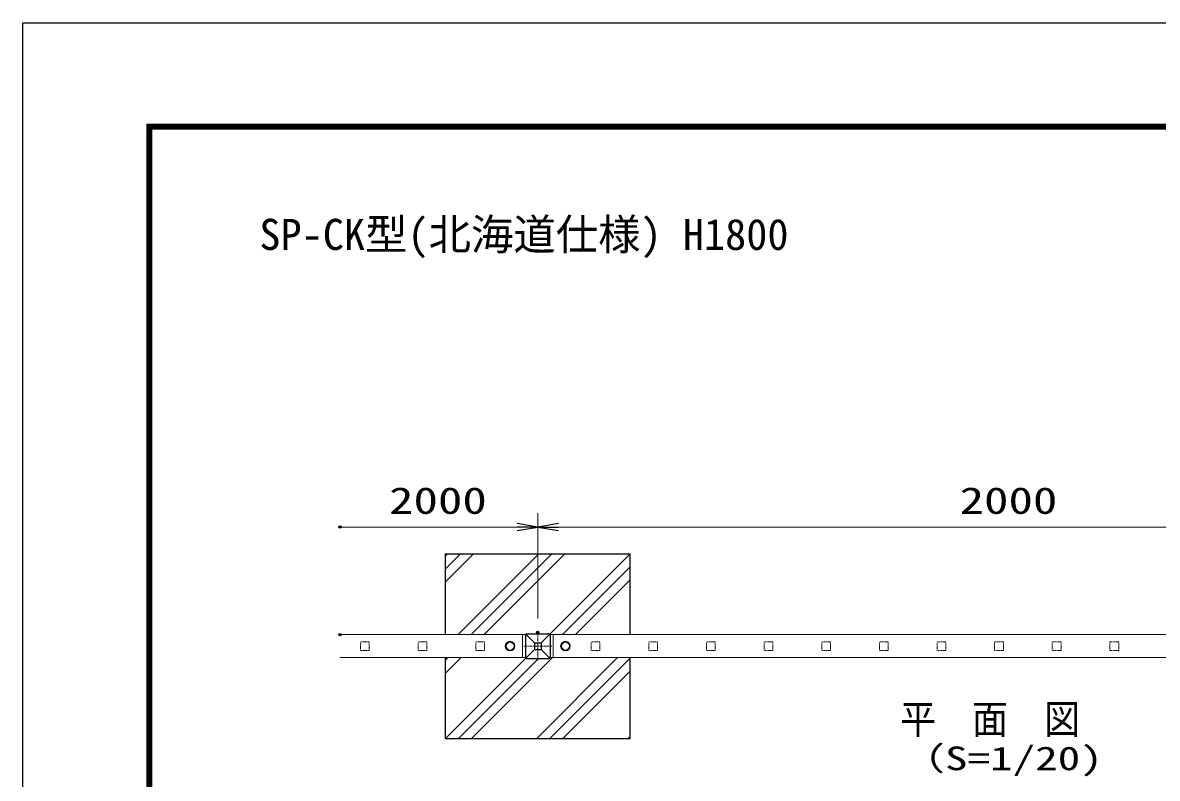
# Model space of a CAD drawing. Units: millimetres, scale not verified. Extents: x -4200 to 4200, y -2970 to 2970.
# Drawn here: x -4200 to -1740, y 1331 to 2970 of the extents above; entities that cross this region are included whole.
import ezdxf
from ezdxf.enums import TextEntityAlignment as Align

# ---------------------------------------------------------------- set-up
doc = ezdxf.new("R2010")
doc.units = ezdxf.units.MM
doc.header["$LTSCALE"] = 10
doc.header["$PDMODE"] = 32
doc.header["$PDSIZE"] = 5
doc.linetypes.add('USER1', pattern=[0.375, 0.25, -0.125])
doc.linetypes.add('USER2', pattern=[1.125, 0.75, -0.125, 0.125, -0.125])
for name, color, linetype, lineweight in [('0-0_D-TTL-TXT', 7, 'Continuous', 25), ('0-1_D-STR-TXT', 7, 'Continuous', 25), ('0-2_D-STR2', 7, 'Continuous', 13), ('0-3_D-STR3', 3, 'Continuous', 13), ('0-4_D-STR1', 1, 'Continuous', 25), ('0-5_D-BMK', 2, 'USER2', 13), ('0-6_D-STR-DIM', 7, 'Continuous', 13), ('0-7_0', 7, 'Continuous', 25), ('0-9_D-STR4', 7, 'Continuous', 25), ('0-C_D-TTL', 7, 'Continuous', 25)]:
    doc.layers.add(name, color=color, linetype=linetype, lineweight=lineweight)
doc.layers.add('0-8_Defpoints', color=8, linetype='Continuous')
doc.styles.add('ＭＳ ゴシック', font='')
doc.styles.get('ＭＳ ゴシック').set_extended_font_data('MS Gothic')

# ---------------------------------------------------------------- blocks, each defined once
blk = doc.blocks.new('DARROWS')
at = {"layer": '0-7_0'}
blk.add_line((0, 0), (-9.991, 0), dxfattribs=at)
blk.add_lwpolyline([(-10, -1.667), (0, 0), (-10, 1.667)], dxfattribs=at)

msp = doc.modelspace()

# ---------------------------------------------------------------- linework, layer by layer
at = {"layer": '0-2_D-STR2', "linetype": 'USER1'}
for p, q in [((-3448.72, 1627.42), (-3467.72, 1627.42)), ((-3467.72, 1608.42), (-3467.72, 1627.42)), ((-3448.72, 1608.42), (-3448.72, 1627.42)), ((-3323.72, 1627.42), (-3342.72, 1627.42)), ((-3342.72, 1608.42), (-3342.72, 1627.42)), ((-3323.72, 1608.42), (-3323.72, 1627.42)), ((-3198.72, 1627.42), (-3217.72, 1627.42)), ((-3217.72, 1608.42), (-3217.72, 1627.42)), ((-3198.72, 1608.42), (-3198.72, 1627.42)), ((-2948.72, 1627.42), (-2967.72, 1627.42)), ((-2967.72, 1608.42), (-2967.72, 1627.42)), ((-2948.72, 1608.42), (-2948.72, 1627.42)), ((-2823.72, 1627.42), (-2842.72, 1627.42)), ((-2842.72, 1608.42), (-2842.72, 1627.42)), ((-2823.72, 1608.42), (-2823.72, 1627.42)), ((-2698.72, 1627.42), (-2717.72, 1627.42)), ((-2717.72, 1608.42), (-2717.72, 1627.42)), ((-2698.72, 1608.42), (-2698.72, 1627.42)), ((-2573.72, 1627.42), (-2592.72, 1627.42)), ((-2592.72, 1608.42), (-2592.72, 1627.42)), ((-2573.72, 1608.42), (-2573.72, 1627.42)), ((-2448.72, 1627.42), (-2467.72, 1627.42)), ((-2467.72, 1608.42), (-2467.72, 1627.42)), ((-2448.72, 1608.42), (-2448.72, 1627.42)), ((-2323.72, 1627.42), (-2342.72, 1627.42)), ((-2342.72, 1608.42), (-2342.72, 1627.42)), ((-2323.72, 1608.42), (-2323.72, 1627.42)), ((-2198.72, 1627.42), (-2217.72, 1627.42)), ((-2217.72, 1608.42), (-2217.72, 1627.42)), ((-2198.72, 1608.42), (-2198.72, 1627.42)), ((-2073.72, 1627.42), (-2092.72, 1627.42)), ((-2092.72, 1608.42), (-2092.72, 1627.42)), ((-2073.72, 1608.42), (-2073.72, 1627.42)), ((-1948.72, 1627.42), (-1967.72, 1627.42)), ((-1967.72, 1608.42), (-1967.72, 1627.42)), ((-1948.72, 1608.42), (-1948.72, 1627.42)), ((-1823.72, 1627.42), (-1842.72, 1627.42)), ((-1842.72, 1608.42), (-1842.72, 1627.42)), ((-1823.72, 1608.42), (-1823.72, 1627.42)), ((-3448.72, 1608.42), (-3467.72, 1608.42)), ((-3323.72, 1608.42), (-3342.72, 1608.42)), ((-3198.72, 1608.42), (-3217.72, 1608.42)), ((-2948.72, 1608.42), (-2967.72, 1608.42)), ((-2823.72, 1608.42), (-2842.72, 1608.42)), ((-2698.72, 1608.42), (-2717.72, 1608.42)), ((-2573.72, 1608.42), (-2592.72, 1608.42)), ((-2448.72, 1608.42), (-2467.72, 1608.42)), ((-2323.72, 1608.42), (-2342.72, 1608.42)), ((-2198.72, 1608.42), (-2217.72, 1608.42)), ((-2073.72, 1608.42), (-2092.72, 1608.42)), ((-1948.72, 1608.42), (-1967.72, 1608.42)), ((-1823.72, 1608.42), (-1842.72, 1608.42))]:
    msp.add_line(p, q, dxfattribs=at)
at = {"layer": '0-2_D-STR2'}
msp.add_line((-3116.22, 1592.92), (-3512.12, 1592.92), dxfattribs=at)
for points in [[(-3116.22, 1592.92), (-3116.22, 1642.92), (-3512.12, 1642.92)], [(-1116.22, 1592.92), (-1116.22, 1642.92), (-3050.22, 1642.92)], [(-1116.22, 1592.92), (-3050.22, 1592.92), (-3050.22, 1642.92)]]:
    msp.add_lwpolyline(points, dxfattribs=at)
at = {"layer": '0-3_D-STR3'}
for p, q in [((-3143.22, 1627.72), (-3151.72, 1622.82)), ((-3143.22, 1627.72), (-3134.72, 1622.82)), ((-3116.22, 1642.92), (-3110.05, 1642.92)), ((-3050.22, 1642.92), (-3056.4, 1642.92)), ((-3023.22, 1627.72), (-3031.72, 1622.82)), ((-3023.22, 1627.72), (-3014.72, 1622.82)), ((-3151.72, 1622.82), (-3151.72, 1613.03)), ((-3143.22, 1608.12), (-3151.72, 1613.03)), ((-3143.22, 1608.12), (-3134.72, 1613.03)), ((-3134.72, 1622.82), (-3134.72, 1613.03)), ((-3031.72, 1622.82), (-3031.72, 1613.03)), ((-3023.22, 1608.12), (-3031.72, 1613.03)), ((-3023.22, 1608.12), (-3014.72, 1613.03)), ((-3014.72, 1622.82), (-3014.72, 1613.03)), ((-3116.22, 1592.92), (-3110.05, 1592.92)), ((-3050.22, 1592.92), (-3056.4, 1592.92))]:
    msp.add_line(p, q, dxfattribs=at)
for centre, radius in [((-3143.22, 1617.92), 10.5), ((-3143.22, 1617.92), 8.5), ((-3023.22, 1617.92), 10.5), ((-3023.22, 1617.92), 8.5)]:
    msp.add_circle(centre, radius, dxfattribs=at)
at = {"layer": '0-4_D-STR1'}
for p, q in [((-3110.22, 1641.92), (-3110.22, 1593.92)), ((-3109.35, 1644.04), (-3090.72, 1625.42)), ((-3107.22, 1644.92), (-3059.22, 1644.92)), ((-3090.72, 1625.42), (-3090.72, 1610.42)), ((-3090.72, 1625.42), (-3075.72, 1625.42)), ((-3075.72, 1625.42), (-3057.1, 1644.04)), ((-3075.72, 1625.42), (-3075.72, 1610.42)), ((-3056.22, 1641.92), (-3056.22, 1593.92)), ((-3109.35, 1591.8), (-3090.72, 1610.42)), ((-3090.72, 1610.42), (-3075.72, 1610.42)), ((-3057.1, 1591.8), (-3075.72, 1610.42)), ((-3107.22, 1590.92), (-3059.22, 1590.92))]:
    msp.add_line(p, q, dxfattribs=at)
for centre, start, end in [((-3107.22, 1641.92), 90, 180), ((-3059.22, 1641.92), 0, 90), ((-3107.22, 1593.92), 180, 270), ((-3059.22, 1593.92), 270, 0)]:
    msp.add_arc(centre, 3, start, end, dxfattribs=at)
at = {"layer": '0-5_D-BMK'}
for p, q in [((-3083.22, 1648.15), (-3083.22, 1587.7)), ((-3113.45, 1617.92), (-3053, 1617.92))]:
    msp.add_line(p, q, dxfattribs=at)
at = {"layer": '0-6_D-STR-DIM'}
for p, q in [((-3083.22, 1678.15), (-3083.22, 1906.1)), ((-3083.22, 1678.15), (-3083.22, 1906.1)), ((-3128.22, 1876.1), (-3512.12, 1876.1)), ((-3038.22, 1876.1), (-1128.22, 1876.1))]:
    msp.add_line(p, q, dxfattribs=at)
at = {"layer": '0-8_Defpoints'}
for p in [(-3512.12, 1876.1), (-3083.22, 1648.15), (-3512.12, 1642.92)]:
    msp.add_point(p, dxfattribs=at)
at = {"layer": '0-9_D-STR4'}
for p, q in [((-3283.22, 1817.92), (-2883.22, 1817.92)), ((-3283.22, 1642.92), (-3283.22, 1817.92)), ((-3283.22, 1813.9), (-3279.2, 1817.92)), ((-3283.22, 1785.62), (-3250.92, 1817.92)), ((-3283.22, 1757.33), (-3222.64, 1817.92)), ((-3256.21, 1642.92), (-3081.21, 1817.92)), ((-3227.93, 1642.92), (-3052.93, 1817.92)), ((-3199.65, 1642.92), (-3024.65, 1817.92)), ((-3057.1, 1644.04), (-2883.22, 1817.92)), ((-2883.22, 1642.92), (-2883.22, 1817.92)), ((-3029.94, 1642.92), (-2883.22, 1789.64)), ((-3001.66, 1642.92), (-2883.22, 1761.36)), ((-3283.22, 1417.92), (-3283.22, 1592.92)), ((-3283.22, 1587.63), (-3277.93, 1592.92)), ((-3283.22, 1559.34), (-3249.65, 1592.92)), ((-3283.22, 1417.92), (-3109.35, 1591.8)), ((-3254.94, 1417.92), (-3081.94, 1590.92)), ((-3226.66, 1417.92), (-3051.66, 1592.92)), ((-3085.23, 1417.92), (-2910.23, 1592.92)), ((-3056.95, 1417.92), (-2883.22, 1591.65)), ((-2883.22, 1417.92), (-2883.22, 1592.92)), ((-3028.67, 1417.92), (-2883.22, 1563.37)), ((-3283.22, 1417.92), (-2883.22, 1417.92)), ((-2887.24, 1417.92), (-2883.22, 1421.94))]:
    msp.add_line(p, q, dxfattribs=at)
at = {"layer": '0-C_D-TTL', "color": 2}
msp.add_lwpolyline([(-4200, 2970), (4200, 2970), (4200, -2970), (-4200, -2970)], close=True, dxfattribs=at)
at = {"layer": '0-C_D-TTL'}
for points in [[(-3930, 2750), (3930, 2750), (3930, -2750), (-3930, -2750)], [(-3927.5, 2747.5), (3927.5, 2747.5), (3927.5, -2747.5), (-3927.5, -2747.5)], [(-3925, 2745), (3925, 2745), (3925, -2745), (-3925, -2745)], [(-3922.5, 2742.5), (3922.5, 2742.5), (3922.5, -2742.5), (-3922.5, -2742.5)], [(-3920, 2740), (3920, 2740), (3920, -2740), (-3920, -2740)]]:
    msp.add_lwpolyline(points, close=True, dxfattribs=at)

# ---------------------------------------------------------------- block references
at = {"layer": '0-6_D-STR-DIM', "xscale": 4.5, "yscale": 4.5}
msp.add_blockref('DARROWS', (-3083.22, 1876.1), dxfattribs=at)
at = {"layer": '0-6_D-STR-DIM', "xscale": 4.5, "yscale": 4.5, "rotation": 180}
msp.add_blockref('DARROWS', (-3083.22, 1876.1), dxfattribs=at)

# ---------------------------------------------------------------- texts
at = {"layer": '0-0_D-TTL-TXT', "style": 'ＭＳ ゴシック'}
msp.add_text('SP-CK型(北海道仕様) H1800', height=67.38, dxfattribs=at).set_placement((-3686.94, 2456.97), align=Align.BOTTOM_LEFT)
at = {"layer": '0-1_D-STR-TXT', "style": 'ＭＳ ゴシック'}
for s, height, width, p in [('平\u3000面\u3000図', 63.67, 0.9, (-2298.01, 1408.44)), ('（S=1/20)', 51.3, 1.4, (-2298.27, 1333.52))]:
    msp.add_text(s, height=height, dxfattribs=dict(at, width=width)).set_placement(p, align=Align.BOTTOM_LEFT)
at = {"layer": '0-6_D-STR-DIM', "style": 'ＭＳ ゴシック', "width": 1.35}
for p in [(-3405.67, 1887.5), (-2168.72, 1887.5)]:
    msp.add_text('2000', height=57.7, dxfattribs=at).set_placement(p, align=Align.BOTTOM_LEFT)

doc.saveas('drawing.dxf')
